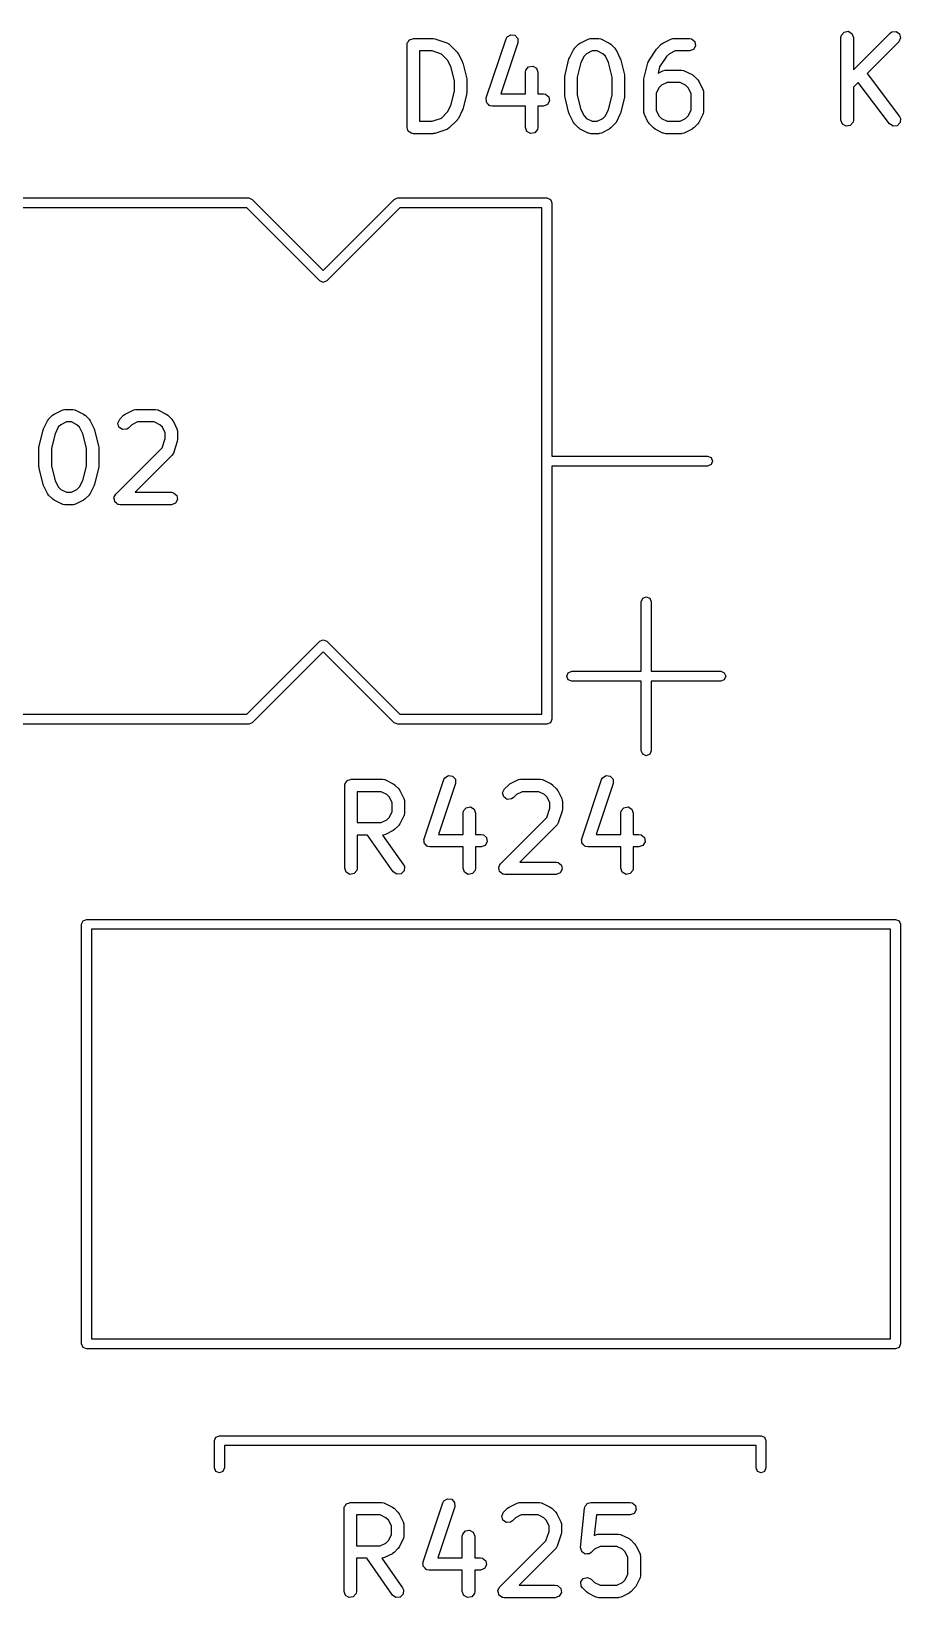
# Model space of a CAD drawing. Extents: x 51.5 to 133.2, y -98.1 to -25.9.
# Drawn here: x 101.39 to 111.89, y -77.74 to -58.81 of the extents above; entities that cross this region are included whole.
import ezdxf

# ---------------------------------------------------------------- set-up
doc = ezdxf.new("R2010")
doc.units = 0
doc.layers.add('BLACK', color=7, linetype='CONTINUOUS')

msp = doc.modelspace()

# ---------------------------------------------------------------- linework, layer by layer
at = {"layer": 'BLACK', "linetype": 'CONTINUOUS'}
for p, q in [((107.137, -58.8821), (107.181, -58.8553)), ((107.181, -58.8553), (107.232, -58.8628)), ((107.232, -58.8628), (107.266, -58.9012)), ((111.169, -58.8884), (111.174, -58.8627)), ((111.174, -58.8627), (111.207, -58.8234)), ((111.207, -58.8234), (111.257, -58.8145)), ((111.257, -58.8145), (111.302, -58.8402)), ((111.302, -58.8402), (111.319, -58.8884)), ((111.319, -59.2787), (111.762, -58.8353)), ((111.762, -58.8353), (111.784, -58.8204)), ((111.784, -58.8204), (111.835, -58.8159)), ((111.835, -58.8159), (111.877, -58.8454)), ((111.877, -58.8454), (111.89, -58.8949)), ((105.931, -58.9764), (105.932, -58.9666)), ((105.931, -59.9764), (105.931, -58.9764)), ((105.932, -58.9634), (105.933, -58.9605)), ((105.932, -58.9666), (105.932, -58.9634)), ((105.933, -58.9605), (105.935, -58.9507)), ((105.935, -58.9507), (105.948, -58.9358)), ((105.948, -58.9358), (105.957, -58.9189)), ((105.957, -58.9189), (105.964, -58.9166)), ((105.964, -58.9166), (105.968, -58.9114)), ((105.968, -58.9114), (105.987, -58.908)), ((105.987, -58.908), (106.006, -58.9014)), ((106.006, -58.9014), (106.244, -58.9014)), ((106.081, -59.0514), (106.081, -59.9014)), ((106.231, -59.0514), (106.081, -59.0514)), ((106.346, -59.0896), (106.231, -59.0514)), ((106.244, -58.9014), (106.266, -58.9053)), ((106.266, -58.9053), (106.267, -58.9052)), ((106.267, -58.9052), (106.41, -58.9528)), ((106.41, -58.9528), (106.433, -58.9653)), ((106.433, -58.9653), (106.435, -58.9691)), ((106.435, -58.9691), (106.44, -58.971)), ((106.44, -58.971), (106.535, -59.0662)), ((106.887, -59.6193), (107.125, -58.905)), ((107.267, -58.9525), (107.062, -59.568)), ((107.125, -58.905), (107.137, -58.8821)), ((107.266, -58.9012), (107.267, -58.9525)), ((107.891, -59.1333), (107.938, -59.0381)), ((107.938, -59.0381), (107.952, -59.0201)), ((107.952, -59.0186), (108, -58.971)), ((107.952, -59.0201), (107.952, -59.0186)), ((108, -58.971), (108.018, -58.9581)), ((108.018, -58.9581), (108.02, -58.9569)), ((108.02, -58.9569), (108.115, -58.9093)), ((108.166, -59.0514), (108.098, -59.0856)), ((108.115, -58.9093), (108.14, -58.9019)), ((108.14, -58.9019), (108.144, -58.9029)), ((108.144, -58.9029), (108.148, -58.9014)), ((108.148, -58.9014), (108.244, -58.9014)), ((108.226, -59.0514), (108.166, -59.0514)), ((108.294, -59.0856), (108.226, -59.0514)), ((108.244, -58.9014), (108.269, -58.9059)), ((108.269, -58.9059), (108.273, -58.9088)), ((108.273, -58.9088), (108.277, -58.9093)), ((108.277, -58.9093), (108.372, -58.9569)), ((108.372, -58.9569), (108.39, -58.9703)), ((108.39, -58.9703), (108.392, -58.971)), ((108.392, -58.971), (108.44, -59.0186)), ((108.44, -59.0186), (108.452, -59.037)), ((108.452, -59.037), (108.454, -59.0381)), ((108.454, -59.0381), (108.501, -59.1333)), ((108.848, -59.1729), (108.943, -59.03)), ((108.943, -59.03), (108.951, -59.0218)), ((108.951, -59.0218), (108.952, -59.0186)), ((108.952, -59.0186), (109, -58.971)), ((109, -58.971), (109.018, -58.9581)), ((109.018, -58.9581), (109.02, -58.9569)), ((109.02, -58.9569), (109.115, -58.9093)), ((109.166, -59.0514), (109.098, -59.0856)), ((109.115, -58.9093), (109.14, -58.9019)), ((109.14, -58.9019), (109.144, -58.9029)), ((109.144, -58.9029), (109.148, -58.9014)), ((109.148, -58.9014), (109.339, -58.9014)), ((109.339, -59.0514), (109.166, -59.0514)), ((109.339, -58.9014), (109.365, -58.9059)), ((109.387, -59.0338), (109.339, -59.0514)), ((109.365, -58.9059), (109.404, -58.9389)), ((109.413, -58.9894), (109.387, -59.0338)), ((109.404, -58.9389), (109.413, -58.9894)), ((111.169, -59.8884), (111.169, -58.8884)), ((111.319, -58.8884), (111.319, -59.2787)), ((111.869, -58.9414), (111.486, -59.324)), ((111.89, -58.8949), (111.869, -58.9414)), ((106.42, -59.1637), (106.346, -59.0896)), ((106.459, -59.2407), (106.42, -59.1637)), ((106.502, -59.4142), (106.459, -59.2407)), ((106.535, -59.0662), (106.548, -59.0846)), ((106.548, -59.0846), (106.549, -59.0857)), ((106.549, -59.0857), (106.596, -59.1809)), ((106.596, -59.1809), (106.6, -59.1933)), ((106.6, -59.1933), (106.602, -59.1963)), ((106.602, -59.1963), (106.65, -59.3868)), ((107.364, -59.2841), (107.397, -59.2448)), ((107.397, -59.2448), (107.447, -59.2359)), ((107.447, -59.2359), (107.492, -59.2615)), ((107.838, -59.3391), (107.885, -59.1487)), ((107.885, -59.1487), (107.89, -59.1368)), ((107.89, -59.1368), (107.891, -59.1333)), ((108.029, -59.193), (107.985, -59.3666)), ((108.067, -59.116), (108.029, -59.193)), ((108.098, -59.0856), (108.067, -59.116)), ((108.325, -59.116), (108.294, -59.0856)), ((108.363, -59.193), (108.325, -59.116)), ((108.407, -59.3666), (108.363, -59.193)), ((108.501, -59.1333), (108.505, -59.1457)), ((108.505, -59.1457), (108.507, -59.1487)), ((108.507, -59.1487), (108.554, -59.3391)), ((108.79, -59.3868), (108.838, -59.1963)), ((108.838, -59.1963), (108.848, -59.1733)), ((108.848, -59.1733), (108.848, -59.1729)), ((108.98, -59.2453), (108.961, -59.3194)), ((109.064, -59.1194), (108.98, -59.2453)), ((109.098, -59.0856), (109.064, -59.1194)), ((106.502, -59.5386), (106.502, -59.4142)), ((106.65, -59.3868), (106.651, -59.4017)), ((106.651, -59.4017), (106.652, -59.405)), ((106.652, -59.405), (106.652, -59.5478)), ((107.359, -59.3097), (107.364, -59.2841)), ((107.359, -59.568), (107.359, -59.3097)), ((107.492, -59.2615), (107.509, -59.3097)), ((107.509, -59.3097), (107.509, -59.568)), ((107.835, -59.3573), (107.838, -59.3426)), ((107.835, -59.5954), (107.835, -59.3573)), ((107.838, -59.3426), (107.838, -59.3391)), ((107.985, -59.3666), (107.985, -59.5862)), ((108.407, -59.5862), (108.407, -59.3666)), ((108.554, -59.3391), (108.556, -59.3541)), ((108.556, -59.3541), (108.557, -59.3573)), ((108.557, -59.3573), (108.557, -59.5954)), ((108.788, -59.405), (108.79, -59.3902)), ((108.788, -59.7859), (108.788, -59.405)), ((108.79, -59.3902), (108.79, -59.3868)), ((108.961, -59.3194), (109.02, -59.2903)), ((109.071, -59.4323), (109.002, -59.4666)), ((109.02, -59.2903), (109.045, -59.2828)), ((109.045, -59.2828), (109.049, -59.2839)), ((109.049, -59.2839), (109.053, -59.2823)), ((109.053, -59.2823), (109.244, -59.2823)), ((109.226, -59.4323), (109.071, -59.4323)), ((109.294, -59.4666), (109.226, -59.4323)), ((109.244, -59.2823), (109.269, -59.2869)), ((109.269, -59.2869), (109.273, -59.2897)), ((109.273, -59.2897), (109.277, -59.2903)), ((109.277, -59.2903), (109.372, -59.3379)), ((109.372, -59.3379), (109.39, -59.3512)), ((109.39, -59.3512), (109.392, -59.3519)), ((109.392, -59.3519), (109.44, -59.3995)), ((109.44, -59.3995), (109.452, -59.4179)), ((109.452, -59.4179), (109.454, -59.419)), ((109.454, -59.419), (109.501, -59.5143)), ((111.379, -59.4311), (111.319, -59.4909)), ((111.756, -59.9334), (111.379, -59.4311)), ((111.486, -59.324), (111.876, -59.8434)), ((106.459, -59.7121), (106.502, -59.5386)), ((106.65, -59.566), (106.602, -59.7565)), ((106.652, -59.5478), (106.649, -59.5626)), ((106.649, -59.5626), (106.65, -59.566)), ((106.884, -59.63), (106.887, -59.6251)), ((106.887, -59.6251), (106.887, -59.6193)), ((107.062, -59.568), (107.359, -59.568)), ((107.509, -59.568), (107.577, -59.568)), ((107.577, -59.568), (107.603, -59.5726)), ((107.603, -59.5726), (107.642, -59.6055)), ((107.642, -59.6055), (107.651, -59.6561)), ((107.836, -59.5987), (107.835, -59.5954)), ((107.838, -59.6136), (107.836, -59.5987)), ((107.885, -59.8041), (107.838, -59.6136)), ((107.985, -59.5862), (108.029, -59.7597)), ((108.363, -59.7597), (108.407, -59.5862)), ((108.554, -59.6136), (108.507, -59.8041)), ((108.557, -59.5954), (108.554, -59.6102)), ((108.554, -59.6102), (108.554, -59.6136)), ((108.972, -59.497), (108.938, -59.5655)), ((108.938, -59.5655), (108.938, -59.7682)), ((109.002, -59.4666), (108.972, -59.497)), ((109.325, -59.497), (109.294, -59.4666)), ((109.359, -59.5655), (109.325, -59.497)), ((109.359, -59.7682), (109.359, -59.5655)), ((109.501, -59.5143), (109.509, -59.5392)), ((109.509, -59.5392), (109.508, -59.5436)), ((109.508, -59.5436), (109.509, -59.5478)), ((109.509, -59.5478), (109.509, -59.7859)), ((111.319, -59.4909), (111.319, -59.8884)), ((106.346, -59.8632), (106.42, -59.7891)), ((106.42, -59.7891), (106.459, -59.7121)), ((106.596, -59.7718), (106.549, -59.8671)), ((106.597, -59.7683), (106.596, -59.7718)), ((106.602, -59.7565), (106.597, -59.7683)), ((106.888, -59.6502), (106.884, -59.63)), ((106.888, -59.6706), (106.888, -59.6502)), ((106.892, -59.6749), (106.888, -59.6706)), ((106.893, -59.6805), (106.892, -59.6749)), ((106.909, -59.6937), (106.893, -59.6805)), ((106.922, -59.709), (106.909, -59.6937)), ((106.928, -59.7098), (106.922, -59.709)), ((106.932, -59.7135), (106.928, -59.7098)), ((106.958, -59.718), (106.932, -59.7135)), ((107.359, -59.718), (106.958, -59.718)), ((107.359, -59.9764), (107.359, -59.718)), ((107.577, -59.718), (107.509, -59.718)), ((107.509, -59.718), (107.509, -59.9764)), ((107.625, -59.7005), (107.577, -59.718)), ((107.651, -59.6561), (107.625, -59.7005)), ((107.887, -59.807), (107.885, -59.8041)), ((107.891, -59.8194), (107.887, -59.807)), ((108.029, -59.7597), (108.067, -59.8367)), ((108.325, -59.8367), (108.363, -59.7597)), ((108.507, -59.8041), (108.502, -59.8159)), ((108.789, -59.7901), (108.788, -59.7859)), ((108.788, -59.7945), (108.789, -59.7901)), ((108.796, -59.8194), (108.788, -59.7945)), ((108.938, -59.7682), (108.972, -59.8367)), ((109.325, -59.8367), (109.359, -59.7682)), ((109.502, -59.815), (109.501, -59.8194)), ((109.505, -59.8116), (109.502, -59.815)), ((109.509, -59.7859), (109.505, -59.8116)), ((105.937, -59.9947), (105.931, -59.9764)), ((105.941, -60.0139), (105.937, -59.9947)), ((106.081, -59.9014), (106.231, -59.9014)), ((106.231, -59.9014), (106.346, -59.8632)), ((106.41, -59.9999), (106.267, -60.0475)), ((106.414, -59.9971), (106.41, -59.9999)), ((106.418, -59.9967), (106.414, -59.9971)), ((106.44, -59.9818), (106.418, -59.9967)), ((106.535, -59.8866), (106.44, -59.9818)), ((106.549, -59.8671), (106.535, -59.8851)), ((106.535, -59.8851), (106.535, -59.8866)), ((107.377, -60.0246), (107.359, -59.9764)), ((107.505, -60.002), (107.472, -60.0413)), ((107.509, -59.9764), (107.505, -60.002)), ((107.938, -59.9147), (107.891, -59.8194)), ((107.94, -59.9158), (107.938, -59.9147)), ((107.952, -59.9342), (107.94, -59.9158)), ((108, -59.9818), (107.952, -59.9342)), ((108.002, -59.9825), (108, -59.9818)), ((108.02, -59.9958), (108.002, -59.9825)), ((108.115, -60.0435), (108.02, -59.9958)), ((108.067, -59.8367), (108.098, -59.8671)), ((108.098, -59.8671), (108.166, -59.9014)), ((108.166, -59.9014), (108.226, -59.9014)), ((108.226, -59.9014), (108.294, -59.8671)), ((108.372, -59.9958), (108.277, -60.0435)), ((108.294, -59.8671), (108.325, -59.8367)), ((108.374, -59.9947), (108.372, -59.9958)), ((108.392, -59.9818), (108.374, -59.9947)), ((108.44, -59.9342), (108.392, -59.9818)), ((108.454, -59.9147), (108.44, -59.9327)), ((108.44, -59.9327), (108.44, -59.9342)), ((108.501, -59.8194), (108.454, -59.9147)), ((108.502, -59.8159), (108.501, -59.8194)), ((108.843, -59.9147), (108.796, -59.8194)), ((108.844, -59.9158), (108.843, -59.9147)), ((108.857, -59.9342), (108.844, -59.9158)), ((108.905, -59.9818), (108.857, -59.9342)), ((108.906, -59.9825), (108.905, -59.9818)), ((108.924, -59.9958), (108.906, -59.9825)), ((109.02, -60.0435), (108.924, -59.9958)), ((108.972, -59.8367), (109.002, -59.8671)), ((109.002, -59.8671), (109.071, -59.9014)), ((109.071, -59.9014), (109.226, -59.9014)), ((109.226, -59.9014), (109.294, -59.8671)), ((109.372, -59.9958), (109.277, -60.0435)), ((109.294, -59.8671), (109.325, -59.8367)), ((109.374, -59.9947), (109.372, -59.9958)), ((109.392, -59.9818), (109.374, -59.9947)), ((109.44, -59.9342), (109.392, -59.9818)), ((109.454, -59.9147), (109.44, -59.9327)), ((109.44, -59.9327), (109.44, -59.9342)), ((109.501, -59.8194), (109.454, -59.9147)), ((111.187, -59.9366), (111.169, -59.8884)), ((111.231, -59.9622), (111.187, -59.9366)), ((111.282, -59.9533), (111.231, -59.9622)), ((111.315, -59.914), (111.282, -59.9533)), ((111.319, -59.8884), (111.315, -59.914)), ((111.798, -59.9614), (111.756, -59.9334)), ((111.849, -59.9553), (111.798, -59.9614)), ((111.884, -59.9178), (111.849, -59.9553)), ((111.876, -59.8434), (111.887, -59.8666)), ((111.887, -59.8666), (111.884, -59.9178)), ((105.946, -60.0182), (105.941, -60.0139)), ((105.948, -60.0246), (105.946, -60.0182)), ((105.965, -60.0343), (105.948, -60.0246)), ((105.98, -60.0469), (105.965, -60.0343)), ((105.99, -60.0486), (105.98, -60.0469)), ((105.992, -60.0502), (105.99, -60.0486)), ((105.996, -60.0497), (105.992, -60.0502)), ((106.006, -60.0514), (105.996, -60.0497)), ((106.244, -60.0514), (106.006, -60.0514)), ((106.245, -60.0508), (106.244, -60.0514)), ((106.267, -60.0475), (106.245, -60.0508)), ((107.421, -60.0502), (107.377, -60.0246)), ((107.472, -60.0413), (107.421, -60.0502)), ((108.119, -60.044), (108.115, -60.0435)), ((108.123, -60.0469), (108.119, -60.044)), ((108.148, -60.0514), (108.123, -60.0469)), ((108.244, -60.0514), (108.148, -60.0514)), ((108.248, -60.0498), (108.244, -60.0514)), ((108.252, -60.0509), (108.248, -60.0498)), ((108.277, -60.0435), (108.252, -60.0509)), ((109.024, -60.044), (109.02, -60.0435)), ((109.027, -60.0469), (109.024, -60.044)), ((109.053, -60.0514), (109.027, -60.0469)), ((109.244, -60.0514), (109.053, -60.0514)), ((109.248, -60.0498), (109.244, -60.0514)), ((109.252, -60.0509), (109.248, -60.0498)), ((109.277, -60.0435), (109.252, -60.0509)), ((96.378, -60.828), (104.018, -60.828)), ((103.993, -60.948), (96.438, -60.948)), ((104.876, -61.8304), (103.993, -60.948)), ((104.018, -60.828), (104.06, -60.8456)), ((104.06, -60.8456), (104.918, -61.7031)), ((104.918, -61.7031), (105.776, -60.8456)), ((105.843, -60.948), (104.96, -61.8304)), ((105.776, -60.8456), (105.788, -60.8404)), ((105.788, -60.8404), (105.818, -60.828)), ((105.818, -60.828), (107.618, -60.828)), ((107.558, -60.948), (105.843, -60.948)), ((107.558, -67.068), (107.558, -60.948)), ((107.618, -60.828), (107.66, -60.8456)), ((107.66, -60.8456), (107.678, -60.888)), ((107.678, -60.888), (107.678, -63.948)), ((104.918, -61.848), (104.876, -61.8304)), ((104.96, -61.8304), (104.918, -61.848)), ((101.67, -63.4409), (101.765, -63.3933)), ((101.765, -63.3933), (101.79, -63.3859)), ((101.79, -63.3859), (101.794, -63.3869)), ((101.794, -63.3869), (101.798, -63.3854)), ((101.798, -63.3854), (101.894, -63.3854)), ((101.894, -63.3854), (101.919, -63.3899)), ((101.919, -63.3899), (101.923, -63.3928)), ((101.923, -63.3928), (101.927, -63.3933)), ((101.927, -63.3933), (102.022, -63.4409)), ((102.527, -63.4409), (102.622, -63.3933)), ((102.622, -63.3933), (102.647, -63.3859)), ((102.647, -63.3859), (102.651, -63.3869)), ((102.651, -63.3869), (102.656, -63.3854)), ((102.656, -63.3854), (102.894, -63.3854)), ((102.894, -63.3854), (102.919, -63.3899)), ((102.919, -63.3899), (102.923, -63.3928)), ((102.923, -63.3928), (102.927, -63.3933)), ((102.927, -63.3933), (103.022, -63.4409)), ((101.541, -63.6173), (101.588, -63.5221)), ((101.588, -63.5221), (101.602, -63.5041)), ((101.602, -63.5026), (101.65, -63.455)), ((101.602, -63.5041), (101.602, -63.5026)), ((101.65, -63.455), (101.668, -63.4421)), ((101.668, -63.4421), (101.67, -63.4409)), ((101.717, -63.6), (101.679, -63.677)), ((101.748, -63.5696), (101.717, -63.6)), ((101.816, -63.5354), (101.748, -63.5696)), ((101.876, -63.5354), (101.816, -63.5354)), ((101.944, -63.5696), (101.876, -63.5354)), ((101.975, -63.6), (101.944, -63.5696)), ((102.013, -63.677), (101.975, -63.6)), ((102.022, -63.4409), (102.04, -63.4543)), ((102.04, -63.4543), (102.042, -63.455)), ((102.042, -63.455), (102.09, -63.5026)), ((102.09, -63.5026), (102.102, -63.521)), ((102.102, -63.521), (102.104, -63.5221)), ((102.104, -63.5221), (102.151, -63.6173)), ((102.438, -63.5491), (102.46, -63.5026)), ((102.451, -63.5986), (102.438, -63.5491)), ((102.493, -63.6281), (102.451, -63.5986)), ((102.46, -63.5026), (102.507, -63.455)), ((102.507, -63.455), (102.526, -63.4421)), ((102.526, -63.4421), (102.527, -63.4409)), ((102.605, -63.5696), (102.566, -63.6087)), ((102.673, -63.5354), (102.605, -63.5696)), ((102.876, -63.5354), (102.673, -63.5354)), ((102.944, -63.5696), (102.876, -63.5354)), ((102.975, -63.6), (102.944, -63.5696)), ((103.009, -63.6686), (102.975, -63.6)), ((103.022, -63.4409), (103.04, -63.4543)), ((103.04, -63.4543), (103.042, -63.455)), ((103.042, -63.455), (103.09, -63.5026)), ((103.09, -63.5026), (103.102, -63.521)), ((103.102, -63.521), (103.104, -63.5221)), ((103.104, -63.5221), (103.151, -63.6173)), ((101.488, -63.8231), (101.535, -63.6327)), ((101.535, -63.6327), (101.54, -63.6208)), ((101.54, -63.6208), (101.541, -63.6173)), ((101.679, -63.677), (101.635, -63.8506)), ((102.057, -63.8506), (102.013, -63.677)), ((102.151, -63.6173), (102.155, -63.6297)), ((102.155, -63.6297), (102.157, -63.6327)), ((102.157, -63.6327), (102.204, -63.8231)), ((102.544, -63.6236), (102.493, -63.6281)), ((102.566, -63.6087), (102.544, -63.6236)), ((102.971, -63.8484), (103.009, -63.7339)), ((103.009, -63.7339), (103.009, -63.6686)), ((103.155, -63.7698), (103.108, -63.9127)), ((103.151, -63.6173), (103.159, -63.6423)), ((103.159, -63.7461), (103.155, -63.7682)), ((103.155, -63.7682), (103.155, -63.7698)), ((103.159, -63.6423), (103.158, -63.6466)), ((103.158, -63.6466), (103.159, -63.6509)), ((103.159, -63.6509), (103.159, -63.7461)), ((101.485, -63.8413), (101.488, -63.8266)), ((101.485, -64.0794), (101.485, -63.8413)), ((101.488, -63.8266), (101.488, -63.8231)), ((101.635, -63.8506), (101.635, -64.0702)), ((102.057, -64.0702), (102.057, -63.8506)), ((102.204, -63.8231), (102.206, -63.8381)), ((102.206, -63.8381), (102.207, -63.8413)), ((102.207, -63.8413), (102.207, -64.0794)), ((102.412, -64.4073), (102.971, -63.8484)), ((103.09, -63.942), (102.646, -64.3854)), ((103.091, -63.9379), (103.09, -63.942)), ((103.095, -63.9356), (103.091, -63.9379)), ((103.108, -63.9127), (103.095, -63.9356)), ((107.678, -63.948), (109.558, -63.948)), ((109.558, -63.948), (109.6, -63.9656)), ((109.6, -63.9656), (109.618, -64.008)), ((101.486, -64.0827), (101.485, -64.0794)), ((101.488, -64.0976), (101.486, -64.0827)), ((101.535, -64.2881), (101.488, -64.0976)), ((101.635, -64.0702), (101.679, -64.2437)), ((102.013, -64.2437), (102.057, -64.0702)), ((102.204, -64.0976), (102.157, -64.2881)), ((102.207, -64.0794), (102.204, -64.0942)), ((102.204, -64.0942), (102.204, -64.0976)), ((109.558, -64.068), (107.678, -64.068)), ((107.678, -64.068), (107.678, -67.128)), ((109.6, -64.0504), (109.558, -64.068)), ((109.618, -64.008), (109.6, -64.0504)), ((101.537, -64.291), (101.535, -64.2881)), ((101.541, -64.3034), (101.537, -64.291)), ((101.588, -64.3987), (101.541, -64.3034)), ((101.679, -64.2437), (101.717, -64.3207)), ((101.717, -64.3207), (101.748, -64.3511)), ((101.748, -64.3511), (101.816, -64.3854)), ((101.876, -64.3854), (101.944, -64.3511)), ((101.944, -64.3511), (101.975, -64.3207)), ((101.975, -64.3207), (102.013, -64.2437)), ((102.151, -64.3034), (102.104, -64.3987)), ((102.152, -64.2999), (102.151, -64.3034)), ((102.157, -64.2881), (102.152, -64.2999)), ((101.59, -64.3998), (101.588, -64.3987)), ((101.602, -64.4182), (101.59, -64.3998)), ((101.65, -64.4658), (101.602, -64.4182)), ((101.652, -64.4665), (101.65, -64.4658)), ((101.67, -64.4798), (101.652, -64.4665)), ((101.765, -64.5275), (101.67, -64.4798)), ((101.769, -64.528), (101.765, -64.5275)), ((101.773, -64.5309), (101.769, -64.528)), ((101.798, -64.5354), (101.773, -64.5309)), ((101.894, -64.5354), (101.798, -64.5354)), ((101.816, -64.3854), (101.876, -64.3854)), ((101.898, -64.5338), (101.894, -64.5354)), ((101.902, -64.5349), (101.898, -64.5338)), ((101.927, -64.5275), (101.902, -64.5349)), ((102.022, -64.4798), (101.927, -64.5275)), ((102.024, -64.4787), (102.022, -64.4798)), ((102.042, -64.4658), (102.024, -64.4787)), ((102.09, -64.4182), (102.042, -64.4658)), ((102.104, -64.3987), (102.09, -64.4167)), ((102.09, -64.4167), (102.09, -64.4182)), ((102.39, -64.4538), (102.392, -64.4507)), ((102.396, -64.4756), (102.39, -64.4538)), ((102.391, -64.4474), (102.402, -64.4278)), ((102.392, -64.4507), (102.391, -64.4474)), ((102.4, -64.4979), (102.396, -64.4756)), ((102.403, -64.5001), (102.4, -64.4979)), ((102.402, -64.4278), (102.412, -64.4073)), ((102.404, -64.5034), (102.403, -64.5001)), ((102.422, -64.5163), (102.404, -64.5034)), ((102.439, -64.5309), (102.422, -64.5163)), ((102.444, -64.5317), (102.439, -64.5309)), ((102.446, -64.5328), (102.444, -64.5317)), ((102.449, -64.5325), (102.446, -64.5328)), ((102.465, -64.5354), (102.449, -64.5325)), ((103.084, -64.5354), (102.465, -64.5354)), ((102.646, -64.3854), (103.084, -64.3854)), ((103.084, -64.3854), (103.11, -64.3899)), ((103.132, -64.5178), (103.084, -64.5354)), ((103.11, -64.3899), (103.149, -64.4229)), ((103.158, -64.4734), (103.132, -64.5178)), ((103.149, -64.4229), (103.158, -64.4734)), ((108.758, -65.708), (108.776, -65.6656)), ((108.776, -65.6656), (108.818, -65.648)), ((108.818, -65.648), (108.86, -65.6656)), ((108.86, -65.6656), (108.878, -65.708)), ((108.758, -66.548), (108.758, -65.708)), ((108.878, -65.708), (108.878, -66.548)), ((103.993, -67.068), (104.876, -66.1856)), ((104.876, -66.1856), (104.918, -66.168)), ((104.918, -66.168), (104.96, -66.1856)), ((104.96, -66.1856), (105.843, -67.068)), ((104.918, -66.3129), (104.06, -67.1704)), ((105.776, -67.1704), (104.918, -66.3129)), ((107.858, -66.608), (107.876, -66.5656)), ((107.876, -66.6504), (107.858, -66.608)), ((107.876, -66.5656), (107.918, -66.548)), ((107.918, -66.548), (108.758, -66.548)), ((108.878, -66.548), (109.718, -66.548)), ((109.718, -66.548), (109.76, -66.5656)), ((109.76, -66.5656), (109.778, -66.608)), ((109.778, -66.608), (109.76, -66.6504)), ((107.918, -66.668), (107.876, -66.6504)), ((108.758, -66.668), (107.918, -66.668)), ((108.758, -67.508), (108.758, -66.668)), ((109.718, -66.668), (108.878, -66.668)), ((108.878, -66.668), (108.878, -67.508)), ((109.76, -66.6504), (109.718, -66.668)), ((104.018, -67.188), (96.378, -67.188)), ((96.438, -67.068), (103.993, -67.068)), ((104.06, -67.1704), (104.018, -67.188)), ((105.788, -67.1756), (105.776, -67.1704)), ((105.818, -67.188), (105.788, -67.1756)), ((107.618, -67.188), (105.818, -67.188)), ((105.843, -67.068), (107.558, -67.068)), ((107.66, -67.1704), (107.618, -67.188)), ((107.678, -67.128), (107.66, -67.1704)), ((108.776, -67.5504), (108.758, -67.508)), ((108.818, -67.568), (108.776, -67.5504)), ((108.86, -67.5504), (108.818, -67.568)), ((108.878, -67.508), (108.86, -67.5504)), ((105.179, -67.9284), (105.18, -67.9186)), ((105.179, -68.9284), (105.179, -67.9284)), ((105.18, -67.9154), (105.181, -67.9125)), ((105.18, -67.9186), (105.18, -67.9154)), ((105.181, -67.9125), (105.183, -67.9027)), ((105.183, -67.9027), (105.196, -67.8878)), ((105.196, -67.8878), (105.205, -67.8709)), ((105.205, -67.8709), (105.212, -67.8686)), ((105.212, -67.8686), (105.216, -67.8634)), ((105.216, -67.8634), (105.235, -67.86)), ((105.235, -67.86), (105.254, -67.8534)), ((105.254, -67.8534), (105.634, -67.8534)), ((105.634, -67.8534), (105.66, -67.8579)), ((105.66, -67.8579), (105.664, -67.8608)), ((105.664, -67.8608), (105.668, -67.8613)), ((105.668, -67.8613), (105.763, -67.9089)), ((105.763, -67.9089), (105.781, -67.9223)), ((105.781, -67.9223), (105.783, -67.923)), ((105.783, -67.923), (105.83, -67.9706)), ((106.135, -68.5713), (106.373, -67.857)), ((106.515, -67.9045), (106.31, -68.52)), ((106.373, -67.857), (106.385, -67.8341)), ((106.385, -67.8341), (106.429, -67.8073)), ((106.429, -67.8073), (106.48, -67.8148)), ((106.48, -67.8148), (106.514, -67.8532)), ((106.514, -67.8532), (106.515, -67.9045)), ((107.105, -67.9706), (107.153, -67.923)), ((107.153, -67.923), (107.171, -67.9101)), ((107.171, -67.9101), (107.172, -67.9089)), ((107.172, -67.9089), (107.268, -67.8613)), ((107.268, -67.8613), (107.293, -67.8539)), ((107.293, -67.8539), (107.297, -67.8549)), ((107.297, -67.8549), (107.301, -67.8534)), ((107.301, -67.8534), (107.539, -67.8534)), ((107.539, -67.8534), (107.565, -67.8579)), ((107.565, -67.8579), (107.568, -67.8608)), ((107.568, -67.8608), (107.573, -67.8613)), ((107.573, -67.8613), (107.668, -67.9089)), ((107.668, -67.9089), (107.686, -67.9223)), ((107.686, -67.9223), (107.688, -67.923)), ((107.688, -67.923), (107.735, -67.9706)), ((108.04, -68.5713), (108.278, -67.857)), ((108.42, -67.9045), (108.215, -68.52)), ((108.278, -67.857), (108.29, -67.8341)), ((108.29, -67.8341), (108.334, -67.8073)), ((108.334, -67.8073), (108.384, -67.8148)), ((108.384, -67.8148), (108.419, -67.8532)), ((108.419, -67.8532), (108.42, -67.9045)), ((105.329, -68.0034), (105.329, -68.3772)), ((105.617, -68.0034), (105.329, -68.0034)), ((105.685, -68.0376), (105.617, -68.0034)), ((105.716, -68.068), (105.685, -68.0376)), ((105.75, -68.1366), (105.716, -68.068)), ((105.75, -68.244), (105.75, -68.1366)), ((105.83, -67.9706), (105.843, -67.989)), ((105.843, -67.989), (105.844, -67.9901)), ((105.844, -67.9901), (105.892, -68.0853)), ((105.892, -68.0853), (105.899, -68.1103)), ((105.899, -68.1103), (105.898, -68.1146)), ((105.898, -68.1146), (105.9, -68.1189)), ((105.9, -68.1189), (105.9, -68.2617)), ((107.084, -68.0171), (107.105, -67.9706)), ((107.097, -68.0666), (107.084, -68.0171)), ((107.139, -68.0961), (107.097, -68.0666)), ((107.19, -68.0916), (107.139, -68.0961)), ((107.211, -68.0767), (107.19, -68.0916)), ((107.25, -68.0376), (107.211, -68.0767)), ((107.319, -68.0034), (107.25, -68.0376)), ((107.522, -68.0034), (107.319, -68.0034)), ((107.59, -68.0376), (107.522, -68.0034)), ((107.62, -68.068), (107.59, -68.0376)), ((107.655, -68.1366), (107.62, -68.068)), ((107.655, -68.2019), (107.655, -68.1366)), ((107.735, -67.9706), (107.748, -67.989)), ((107.748, -67.989), (107.749, -67.9901)), ((107.749, -67.9901), (107.797, -68.0853)), ((107.797, -68.0853), (107.804, -68.1103)), ((107.804, -68.1103), (107.803, -68.1146)), ((107.803, -68.1146), (107.805, -68.1189)), ((107.805, -68.1189), (107.805, -68.2141)), ((105.685, -68.3429), (105.716, -68.3125)), ((105.716, -68.3125), (105.75, -68.244)), ((105.892, -68.2953), (105.844, -68.3905)), ((105.893, -68.2908), (105.892, -68.2953)), ((105.895, -68.2874), (105.893, -68.2908)), ((105.9, -68.2617), (105.895, -68.2874)), ((106.607, -68.2617), (106.612, -68.2361)), ((106.607, -68.52), (106.607, -68.2617)), ((106.612, -68.2361), (106.645, -68.1968)), ((106.645, -68.1968), (106.695, -68.1879)), ((106.695, -68.1879), (106.74, -68.2135)), ((106.74, -68.2135), (106.757, -68.2617)), ((106.757, -68.2617), (106.757, -68.52)), ((107.058, -68.8753), (107.617, -68.3164)), ((107.617, -68.3164), (107.655, -68.2019)), ((107.801, -68.2378), (107.753, -68.3807)), ((107.805, -68.2141), (107.801, -68.2362)), ((107.801, -68.2362), (107.801, -68.2378)), ((108.512, -68.2617), (108.516, -68.2361)), ((108.512, -68.52), (108.512, -68.2617)), ((108.516, -68.2361), (108.549, -68.1968)), ((108.549, -68.1968), (108.6, -68.1879)), ((108.6, -68.1879), (108.644, -68.2135)), ((108.644, -68.2135), (108.662, -68.2617)), ((108.662, -68.2617), (108.662, -68.52)), ((105.329, -68.3772), (105.617, -68.3772)), ((105.617, -68.3772), (105.685, -68.3429)), ((105.668, -68.5193), (105.643, -68.5267)), ((105.763, -68.4717), (105.668, -68.5193)), ((105.764, -68.4705), (105.763, -68.4717)), ((105.783, -68.4576), (105.764, -68.4705)), ((105.83, -68.41), (105.783, -68.4576)), ((105.831, -68.4085), (105.83, -68.41)), ((105.844, -68.3905), (105.831, -68.4085)), ((106.31, -68.52), (106.607, -68.52)), ((106.757, -68.52), (106.825, -68.52)), ((106.825, -68.52), (106.851, -68.5246)), ((107.735, -68.41), (107.292, -68.8534)), ((107.737, -68.4059), (107.735, -68.41)), ((107.741, -68.4036), (107.737, -68.4059)), ((107.753, -68.3807), (107.741, -68.4036)), ((108.215, -68.52), (108.512, -68.52)), ((108.662, -68.52), (108.73, -68.52)), ((108.73, -68.52), (108.755, -68.5246)), ((105.453, -68.5272), (105.329, -68.5272)), ((105.329, -68.5272), (105.329, -68.9284)), ((105.764, -68.9714), (105.453, -68.5272)), ((105.639, -68.5257), (105.635, -68.5268)), ((105.635, -68.5268), (105.886, -68.8854)), ((105.643, -68.5267), (105.639, -68.5257)), ((106.132, -68.582), (106.135, -68.5771)), ((106.136, -68.6022), (106.132, -68.582)), ((106.135, -68.5771), (106.135, -68.5713)), ((106.136, -68.6226), (106.136, -68.6022)), ((106.14, -68.6269), (106.136, -68.6226)), ((106.141, -68.6325), (106.14, -68.6269)), ((106.157, -68.6457), (106.141, -68.6325)), ((106.17, -68.661), (106.157, -68.6457)), ((106.176, -68.6618), (106.17, -68.661)), ((106.18, -68.6655), (106.176, -68.6618)), ((106.206, -68.67), (106.18, -68.6655)), ((106.607, -68.67), (106.206, -68.67)), ((106.607, -68.9284), (106.607, -68.67)), ((106.825, -68.67), (106.757, -68.67)), ((106.757, -68.67), (106.757, -68.9284)), ((106.873, -68.6525), (106.825, -68.67)), ((106.851, -68.5246), (106.89, -68.5575)), ((106.899, -68.6081), (106.873, -68.6525)), ((106.89, -68.5575), (106.899, -68.6081)), ((108.037, -68.582), (108.04, -68.5771)), ((108.04, -68.6022), (108.037, -68.582)), ((108.04, -68.5771), (108.04, -68.5713)), ((108.041, -68.6226), (108.04, -68.6022)), ((108.045, -68.6269), (108.041, -68.6226)), ((108.046, -68.6325), (108.045, -68.6269)), ((108.061, -68.6457), (108.046, -68.6325)), ((108.075, -68.661), (108.061, -68.6457)), ((108.081, -68.6618), (108.075, -68.661)), ((108.085, -68.6655), (108.081, -68.6618)), ((108.111, -68.67), (108.085, -68.6655)), ((108.512, -68.67), (108.111, -68.67)), ((108.512, -68.9284), (108.512, -68.67)), ((108.73, -68.67), (108.662, -68.67)), ((108.662, -68.67), (108.662, -68.9284)), ((108.778, -68.6525), (108.73, -68.67)), ((108.755, -68.5246), (108.795, -68.5575)), ((108.804, -68.6081), (108.778, -68.6525)), ((108.795, -68.5575), (108.804, -68.6081)), ((105.886, -68.8854), (105.897, -68.909)), ((107.037, -68.9154), (107.048, -68.8958)), ((107.048, -68.8958), (107.058, -68.8753)), ((107.292, -68.8534), (107.73, -68.8534)), ((107.73, -68.8534), (107.755, -68.8579)), ((107.755, -68.8579), (107.795, -68.8909)), ((107.795, -68.8909), (107.804, -68.9414)), ((105.196, -68.9766), (105.179, -68.9284)), ((105.24, -69.0022), (105.196, -68.9766)), ((105.291, -68.9933), (105.24, -69.0022)), ((105.324, -68.954), (105.291, -68.9933)), ((105.329, -68.9284), (105.324, -68.954)), ((105.806, -69.0008), (105.764, -68.9714)), ((105.857, -68.9964), (105.806, -69.0008)), ((105.893, -68.9601), (105.857, -68.9964)), ((105.897, -68.909), (105.893, -68.9601)), ((106.625, -68.9766), (106.607, -68.9284)), ((106.669, -69.0022), (106.625, -68.9766)), ((106.72, -68.9933), (106.669, -69.0022)), ((106.753, -68.954), (106.72, -68.9933)), ((106.757, -68.9284), (106.753, -68.954)), ((107.036, -68.9218), (107.037, -68.9187)), ((107.042, -68.9436), (107.036, -68.9218)), ((107.037, -68.9187), (107.037, -68.9154)), ((107.046, -68.9659), (107.042, -68.9436)), ((107.048, -68.9681), (107.046, -68.9659)), ((107.049, -68.9714), (107.048, -68.9681)), ((107.068, -68.9843), (107.049, -68.9714)), ((107.085, -68.9989), (107.068, -68.9843)), ((107.09, -68.9997), (107.085, -68.9989)), ((107.091, -69.0008), (107.09, -68.9997)), ((107.095, -69.0005), (107.091, -69.0008)), ((107.111, -69.0034), (107.095, -69.0005)), ((107.73, -69.0034), (107.111, -69.0034)), ((107.778, -68.9858), (107.73, -69.0034)), ((107.804, -68.9414), (107.778, -68.9858)), ((108.529, -68.9766), (108.512, -68.9284)), ((108.574, -69.0022), (108.529, -68.9766)), ((108.624, -68.9933), (108.574, -69.0022)), ((108.657, -68.954), (108.624, -68.9933)), ((108.662, -68.9284), (108.657, -68.954)), ((101.999, -69.606), (102.017, -69.5636)), ((101.999, -74.676), (101.999, -69.606)), ((102.017, -69.5636), (102.059, -69.546)), ((102.059, -69.546), (111.829, -69.546)), ((111.829, -69.546), (111.871, -69.5636)), ((111.871, -69.5636), (111.889, -69.606)), ((111.889, -69.606), (111.889, -74.676)), ((102.119, -69.666), (102.119, -74.616)), ((111.769, -69.666), (102.119, -69.666)), ((111.769, -74.616), (111.769, -69.666)), ((102.017, -74.7184), (101.999, -74.676)), ((102.059, -74.736), (102.017, -74.7184)), ((111.829, -74.736), (102.059, -74.736)), ((102.119, -74.616), (111.769, -74.616)), ((111.871, -74.7184), (111.829, -74.736)), ((111.889, -74.676), (111.871, -74.7184)), ((103.604, -75.846), (103.622, -75.8036)), ((103.604, -76.176), (103.604, -75.846)), ((103.622, -75.8036), (103.664, -75.786)), ((103.664, -75.786), (110.204, -75.786)), ((110.204, -75.786), (110.246, -75.8036)), ((110.246, -75.8036), (110.264, -75.846)), ((110.264, -75.846), (110.264, -76.176)), ((110.144, -75.906), (103.724, -75.906)), ((103.724, -75.906), (103.724, -76.176)), ((110.144, -76.176), (110.144, -75.906)), ((103.622, -76.2184), (103.604, -76.176)), ((103.664, -76.236), (103.622, -76.2184)), ((103.706, -76.2184), (103.664, -76.236)), ((103.724, -76.176), (103.706, -76.2184)), ((110.162, -76.2184), (110.144, -76.176)), ((110.204, -76.236), (110.162, -76.2184)), ((110.246, -76.2184), (110.204, -76.236)), ((110.264, -76.176), (110.246, -76.2184)), ((105.169, -76.6684), (105.17, -76.6586)), ((105.17, -76.6554), (105.171, -76.6525)), ((105.17, -76.6586), (105.17, -76.6554)), ((105.171, -76.6525), (105.173, -76.6427)), ((105.173, -76.6427), (105.186, -76.6278)), ((105.186, -76.6278), (105.195, -76.6109)), ((105.195, -76.6109), (105.202, -76.6086)), ((105.202, -76.6086), (105.206, -76.6034)), ((105.206, -76.6034), (105.225, -76.6)), ((105.225, -76.6), (105.244, -76.5934)), ((105.244, -76.5934), (105.624, -76.5934)), ((105.624, -76.5934), (105.65, -76.5979)), ((105.65, -76.5979), (105.654, -76.6008)), ((105.654, -76.6008), (105.658, -76.6013)), ((105.658, -76.6013), (105.753, -76.6489)), ((105.753, -76.6489), (105.771, -76.6623)), ((106.125, -77.3113), (106.363, -76.597)), ((106.505, -76.6445), (106.3, -77.26)), ((106.363, -76.597), (106.375, -76.5741)), ((106.375, -76.5741), (106.419, -76.5473)), ((106.419, -76.5473), (106.47, -76.5548)), ((106.47, -76.5548), (106.504, -76.5932)), ((106.504, -76.5932), (106.505, -76.6445)), ((107.143, -76.663), (107.161, -76.6501)), ((107.161, -76.6501), (107.162, -76.6489)), ((107.162, -76.6489), (107.258, -76.6013)), ((107.258, -76.6013), (107.283, -76.5939)), ((107.283, -76.5939), (107.287, -76.5949)), ((107.287, -76.5949), (107.291, -76.5934)), ((107.291, -76.5934), (107.529, -76.5934)), ((107.529, -76.5934), (107.555, -76.5979)), ((107.555, -76.5979), (107.558, -76.6008)), ((107.558, -76.6008), (107.563, -76.6013)), ((107.563, -76.6013), (107.658, -76.6489)), ((107.658, -76.6489), (107.676, -76.6623)), ((108.026, -77.1371), (108.074, -76.6609)), ((108.074, -76.6554), (108.076, -76.6527)), ((108.075, -76.6571), (108.074, -76.6554)), ((108.074, -76.6609), (108.075, -76.6571)), ((108.076, -76.6527), (108.081, -76.6358)), ((108.081, -76.6358), (108.092, -76.6247)), ((108.092, -76.6247), (108.1, -76.6109)), ((108.1, -76.6109), (108.11, -76.6073)), ((108.11, -76.6073), (108.117, -76.6)), ((108.117, -76.6), (108.133, -76.5988)), ((108.133, -76.5988), (108.148, -76.5934)), ((108.148, -76.5934), (108.624, -76.5934)), ((108.624, -76.5934), (108.65, -76.5979)), ((108.65, -76.5979), (108.689, -76.6309)), ((108.689, -76.6309), (108.698, -76.6814)), ((105.169, -77.6684), (105.169, -76.6684)), ((105.319, -76.7434), (105.319, -77.1172)), ((105.607, -76.7434), (105.319, -76.7434)), ((105.675, -76.7776), (105.607, -76.7434)), ((105.706, -76.808), (105.675, -76.7776)), ((105.74, -76.8766), (105.706, -76.808)), ((105.771, -76.6623), (105.773, -76.663)), ((105.773, -76.663), (105.82, -76.7106)), ((105.82, -76.7106), (105.833, -76.729)), ((105.833, -76.729), (105.834, -76.7301)), ((105.834, -76.7301), (105.882, -76.8253)), ((105.882, -76.8253), (105.889, -76.8503)), ((105.889, -76.8503), (105.888, -76.8546)), ((107.074, -76.7571), (107.095, -76.7106)), ((107.087, -76.8066), (107.074, -76.7571)), ((107.129, -76.8361), (107.087, -76.8066)), ((107.095, -76.7106), (107.143, -76.663)), ((107.18, -76.8316), (107.129, -76.8361)), ((107.201, -76.8167), (107.18, -76.8316)), ((107.24, -76.7776), (107.201, -76.8167)), ((107.309, -76.7434), (107.24, -76.7776)), ((107.512, -76.7434), (107.309, -76.7434)), ((107.58, -76.7776), (107.512, -76.7434)), ((107.61, -76.808), (107.58, -76.7776)), ((107.645, -76.8766), (107.61, -76.808)), ((107.676, -76.6623), (107.678, -76.663)), ((107.678, -76.663), (107.725, -76.7106)), ((107.725, -76.7106), (107.738, -76.729)), ((107.738, -76.729), (107.739, -76.7301)), ((107.739, -76.7301), (107.787, -76.8253)), ((107.787, -76.8253), (107.794, -76.8503)), ((107.794, -76.8503), (107.793, -76.8546)), ((108.216, -76.7434), (108.191, -76.9916)), ((108.624, -76.7434), (108.216, -76.7434)), ((108.673, -76.7258), (108.624, -76.7434)), ((108.698, -76.6814), (108.673, -76.7258)), ((105.706, -77.0525), (105.74, -76.984)), ((105.74, -76.984), (105.74, -76.8766)), ((105.882, -77.0353), (105.834, -77.1305)), ((105.883, -77.0308), (105.882, -77.0353)), ((105.885, -77.0274), (105.883, -77.0308)), ((105.89, -77.0017), (105.885, -77.0274)), ((105.888, -76.8546), (105.89, -76.8589)), ((105.89, -76.8589), (105.89, -77.0017)), ((106.597, -77.0017), (106.602, -76.9761)), ((106.597, -77.26), (106.597, -77.0017)), ((106.602, -76.9761), (106.635, -76.9368)), ((106.635, -76.9368), (106.685, -76.9279)), ((106.685, -76.9279), (106.73, -76.9535)), ((106.73, -76.9535), (106.747, -77.0017)), ((106.747, -77.0017), (106.747, -77.26)), ((107.607, -77.0564), (107.645, -76.9419)), ((107.645, -76.9419), (107.645, -76.8766)), ((107.791, -76.9778), (107.743, -77.1207)), ((107.795, -76.9541), (107.791, -76.9762)), ((107.791, -76.9762), (107.791, -76.9778)), ((107.793, -76.8546), (107.795, -76.8589)), ((107.795, -76.8589), (107.795, -76.9541)), ((108.191, -76.9916), (108.21, -76.9823)), ((108.21, -76.9823), (108.235, -76.9748)), ((108.235, -76.9748), (108.239, -76.9759)), ((108.239, -76.9759), (108.244, -76.9743)), ((108.244, -76.9743), (108.482, -76.9743)), ((108.482, -76.9743), (108.507, -76.9789)), ((108.507, -76.9789), (108.511, -76.9817)), ((108.511, -76.9817), (108.515, -76.9823)), ((108.515, -76.9823), (108.61, -77.0299)), ((108.61, -77.0299), (108.628, -77.0432)), ((105.319, -77.1172), (105.607, -77.1172)), ((105.607, -77.1172), (105.675, -77.0829)), ((105.753, -77.2117), (105.658, -77.2593)), ((105.675, -77.0829), (105.706, -77.0525)), ((105.754, -77.2105), (105.753, -77.2117)), ((105.773, -77.1976), (105.754, -77.2105)), ((105.82, -77.15), (105.773, -77.1976)), ((105.821, -77.1485), (105.82, -77.15)), ((105.834, -77.1305), (105.821, -77.1485)), ((107.048, -77.6153), (107.607, -77.0564)), ((107.725, -77.15), (107.282, -77.5934)), ((107.727, -77.1459), (107.725, -77.15)), ((107.731, -77.1436), (107.727, -77.1459)), ((107.743, -77.1207), (107.731, -77.1436)), ((108.026, -77.1376), (108.026, -77.1371)), ((108.026, -77.138), (108.026, -77.1376)), ((108.032, -77.1624), (108.026, -77.138)), ((108.039, -77.1868), (108.032, -77.1624)), ((108.039, -77.1871), (108.039, -77.1868)), ((108.039, -77.1876), (108.039, -77.1871)), ((108.06, -77.202), (108.039, -77.1876)), ((108.08, -77.2168), (108.06, -77.202)), ((108.081, -77.2167), (108.08, -77.2168)), ((108.106, -77.2148), (108.081, -77.217)), ((108.081, -77.217), (108.081, -77.2167)), ((108.132, -77.2129), (108.106, -77.2148)), ((108.154, -77.1976), (108.132, -77.2125)), ((108.132, -77.2125), (108.132, -77.2126)), ((108.132, -77.2126), (108.132, -77.2129)), ((108.193, -77.1586), (108.154, -77.1976)), ((108.261, -77.1243), (108.193, -77.1586)), ((108.464, -77.1243), (108.261, -77.1243)), ((108.532, -77.1586), (108.464, -77.1243)), ((108.563, -77.189), (108.532, -77.1586)), ((108.597, -77.2575), (108.563, -77.189)), ((108.628, -77.0432), (108.63, -77.0439)), ((108.63, -77.0439), (108.678, -77.0915)), ((108.678, -77.0915), (108.69, -77.1099)), ((108.69, -77.1099), (108.692, -77.111)), ((108.692, -77.111), (108.739, -77.2063)), ((108.739, -77.2063), (108.747, -77.2312)), ((105.443, -77.2672), (105.319, -77.2672)), ((105.319, -77.2672), (105.319, -77.6684)), ((105.754, -77.7114), (105.443, -77.2672)), ((105.629, -77.2657), (105.625, -77.2668)), ((105.625, -77.2668), (105.876, -77.6254)), ((105.633, -77.2667), (105.629, -77.2657)), ((105.658, -77.2593), (105.633, -77.2667)), ((106.122, -77.322), (106.125, -77.3171)), ((106.126, -77.3422), (106.122, -77.322)), ((106.125, -77.3171), (106.125, -77.3113)), ((106.126, -77.3626), (106.126, -77.3422)), ((106.13, -77.3669), (106.126, -77.3626)), ((106.131, -77.3725), (106.13, -77.3669)), ((106.147, -77.3857), (106.131, -77.3725)), ((106.16, -77.401), (106.147, -77.3857)), ((106.166, -77.4018), (106.16, -77.401)), ((106.17, -77.4055), (106.166, -77.4018)), ((106.196, -77.41), (106.17, -77.4055)), ((106.597, -77.41), (106.196, -77.41)), ((106.3, -77.26), (106.597, -77.26)), ((106.597, -77.6684), (106.597, -77.41)), ((106.747, -77.26), (106.815, -77.26)), ((106.815, -77.41), (106.747, -77.41)), ((106.747, -77.41), (106.747, -77.6684)), ((106.815, -77.26), (106.841, -77.2646)), ((106.863, -77.3925), (106.815, -77.41)), ((106.841, -77.2646), (106.88, -77.2975)), ((106.889, -77.3481), (106.863, -77.3925)), ((106.88, -77.2975), (106.889, -77.3481)), ((108.597, -77.4602), (108.597, -77.2575)), ((108.747, -77.2312), (108.746, -77.2356)), ((108.746, -77.2356), (108.747, -77.2398)), ((108.747, -77.2398), (108.747, -77.4779)), ((107.282, -77.5934), (107.72, -77.5934)), ((107.72, -77.5934), (107.745, -77.5979)), ((107.745, -77.5979), (107.785, -77.6309)), ((108.028, -77.5537), (108.058, -77.5117)), ((108.033, -77.6048), (108.028, -77.5537)), ((108.048, -77.6262), (108.033, -77.6048)), ((108.058, -77.5117), (108.107, -77.4984)), ((108.107, -77.4984), (108.154, -77.5201)), ((108.154, -77.5201), (108.193, -77.5591)), ((108.193, -77.5591), (108.261, -77.5934)), ((108.261, -77.5934), (108.464, -77.5934)), ((108.464, -77.5934), (108.532, -77.5591)), ((108.532, -77.5591), (108.563, -77.5287)), ((108.563, -77.5287), (108.597, -77.4602)), ((108.692, -77.6067), (108.678, -77.6247)), ((108.739, -77.5114), (108.692, -77.6067)), ((108.74, -77.507), (108.739, -77.5114)), ((108.743, -77.5036), (108.74, -77.507)), ((108.747, -77.4779), (108.743, -77.5036)), ((105.186, -77.7166), (105.169, -77.6684)), ((105.23, -77.7422), (105.186, -77.7166)), ((105.281, -77.7333), (105.23, -77.7422)), ((105.314, -77.694), (105.281, -77.7333)), ((105.319, -77.6684), (105.314, -77.694)), ((105.796, -77.7408), (105.754, -77.7114)), ((105.847, -77.7364), (105.796, -77.7408)), ((105.883, -77.7001), (105.847, -77.7364)), ((105.876, -77.6254), (105.887, -77.649)), ((105.887, -77.649), (105.883, -77.7001)), ((106.615, -77.7166), (106.597, -77.6684)), ((106.659, -77.7422), (106.615, -77.7166)), ((106.71, -77.7333), (106.659, -77.7422)), ((106.743, -77.694), (106.71, -77.7333)), ((106.747, -77.6684), (106.743, -77.694)), ((107.026, -77.6618), (107.027, -77.6587)), ((107.032, -77.6836), (107.026, -77.6618)), ((107.027, -77.6554), (107.038, -77.6358)), ((107.027, -77.6587), (107.027, -77.6554)), ((107.036, -77.7059), (107.032, -77.6836)), ((107.038, -77.7081), (107.036, -77.7059)), ((107.038, -77.6358), (107.048, -77.6153)), ((107.039, -77.7114), (107.038, -77.7081)), ((107.058, -77.7243), (107.039, -77.7114)), ((107.075, -77.7389), (107.058, -77.7243)), ((107.08, -77.7397), (107.075, -77.7389)), ((107.081, -77.7408), (107.08, -77.7397)), ((107.085, -77.7405), (107.081, -77.7408)), ((107.101, -77.7434), (107.085, -77.7405)), ((107.72, -77.7434), (107.101, -77.7434)), ((107.768, -77.7258), (107.72, -77.7434)), ((107.794, -77.6814), (107.768, -77.7258)), ((107.785, -77.6309), (107.794, -77.6814)), ((108.095, -77.6738), (108.048, -77.6262)), ((108.097, -77.6745), (108.095, -77.6738)), ((108.115, -77.6878), (108.097, -77.6745)), ((108.21, -77.7355), (108.115, -77.6878)), ((108.214, -77.736), (108.21, -77.7355)), ((108.218, -77.7389), (108.214, -77.736)), ((108.244, -77.7434), (108.218, -77.7389)), ((108.482, -77.7434), (108.244, -77.7434)), ((108.486, -77.7418), (108.482, -77.7434)), ((108.49, -77.7429), (108.486, -77.7418)), ((108.515, -77.7355), (108.49, -77.7429)), ((108.61, -77.6878), (108.515, -77.7355)), ((108.612, -77.6867), (108.61, -77.6878)), ((108.63, -77.6738), (108.612, -77.6867)), ((108.678, -77.6262), (108.63, -77.6738)), ((108.678, -77.6247), (108.678, -77.6262))]:
    msp.add_line(p, q, dxfattribs=at)

doc.saveas('drawing.dxf')
